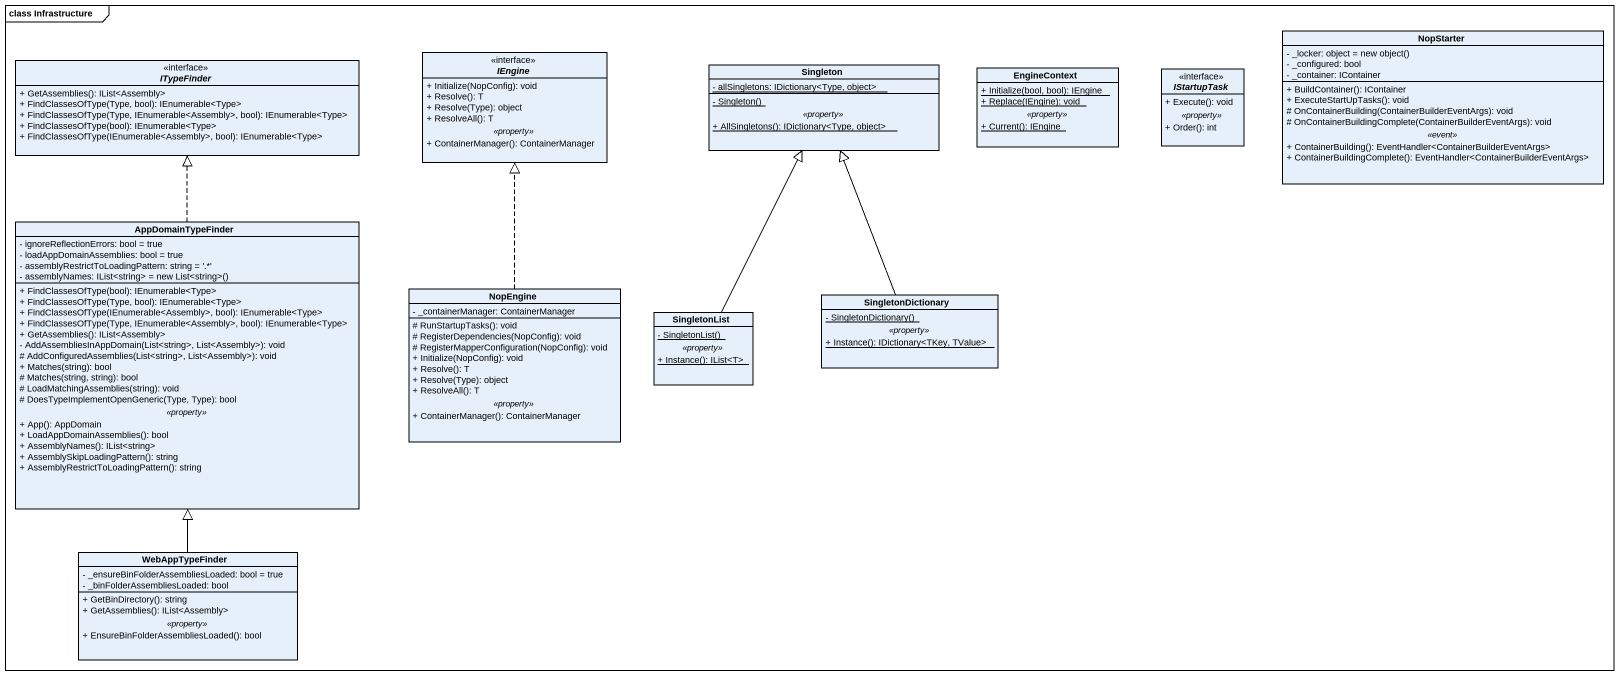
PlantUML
@startuml
mainframe class Infrastructure
hide circle
hide empty members
skinparam classAttributeIconSize 0
interface ITypeFinder {
  + GetAssemblies(): IList<Assembly>
  + FindClassesOfType(Type, bool): IEnumerable<Type>
  + FindClassesOfType(Type, IEnumerable<Assembly>, bool): IEnumerable<Type>
  + FindClassesOfType(bool): IEnumerable<Type>
  + FindClassesOfType(IEnumerable<Assembly>, bool): IEnumerable<Type>
}
interface IEngine {
  + Initialize(NopConfig): void
  + Resolve(): T
  + Resolve(Type): object
  + ResolveAll(): T
  .. <<property>> ..
  + ContainerManager(): ContainerManager
}
class NopStarter {
  {field} - _locker: object = new object()
  - _configured: bool
  - _container: IContainer
  --
  + BuildContainer(): IContainer
  + ExecuteStartUpTasks(): void
  # OnContainerBuilding(ContainerBuilderEventArgs): void
  # OnContainerBuildingComplete(ContainerBuilderEventArgs): void
  .. <<event>> ..
  + ContainerBuilding(): EventHandler<ContainerBuilderEventArgs>
  + ContainerBuildingComplete(): EventHandler<ContainerBuilderEventArgs>
}
class Singleton {
  {static} - allSingletons: IDictionary<Type, object>
  --
  {static} - Singleton()
  .. <<property>> ..
  {static} + AllSingletons(): IDictionary<Type, object>
}
class EngineContext {
  {static} + Initialize(bool, bool): IEngine
  {static} + Replace(IEngine): void
  .. <<property>> ..
  {static} + Current(): IEngine
}
interface IStartupTask {
  + Execute(): void
  .. <<property>> ..
  + Order(): int
}
class AppDomainTypeFinder {
  - ignoreReflectionErrors: bool = true
  - loadAppDomainAssemblies: bool = true
  - assemblyRestrictToLoadingPattern: string = '.*'
  {field} - assemblyNames: IList<string> = new List<string>()
  --
  + FindClassesOfType(bool): IEnumerable<Type>
  + FindClassesOfType(Type, bool): IEnumerable<Type>
  + FindClassesOfType(IEnumerable<Assembly>, bool): IEnumerable<Type>
  + FindClassesOfType(Type, IEnumerable<Assembly>, bool): IEnumerable<Type>
  + GetAssemblies(): IList<Assembly>
  - AddAssembliesInAppDomain(List<string>, List<Assembly>): void
  # AddConfiguredAssemblies(List<string>, List<Assembly>): void
  + Matches(string): bool
  # Matches(string, string): bool
  # LoadMatchingAssemblies(string): void
  # DoesTypeImplementOpenGeneric(Type, Type): bool
  .. <<property>> ..
  + App(): AppDomain
  + LoadAppDomainAssemblies(): bool
  + AssemblyNames(): IList<string>
  + AssemblySkipLoadingPattern(): string
  + AssemblyRestrictToLoadingPattern(): string
}
class NopEngine {
  - _containerManager: ContainerManager
  --
  # RunStartupTasks(): void
  # RegisterDependencies(NopConfig): void
  # RegisterMapperConfiguration(NopConfig): void
  + Initialize(NopConfig): void
  + Resolve(): T
  + Resolve(Type): object
  + ResolveAll(): T
  .. <<property>> ..
  + ContainerManager(): ContainerManager
}
class SingletonList {
  {static} - SingletonList()
  .. <<property>> ..
  {static} + Instance(): IList<T>
}
class SingletonDictionary {
  {static} - SingletonDictionary()
  .. <<property>> ..
  {static} + Instance(): IDictionary<TKey, TValue>
}
class WebAppTypeFinder {
  - _ensureBinFolderAssembliesLoaded: bool = true
  - _binFolderAssembliesLoaded: bool
  --
  + GetBinDirectory(): string
  + GetAssemblies(): IList<Assembly>
  .. <<property>> ..
  + EnsureBinFolderAssembliesLoaded(): bool
}
AppDomainTypeFinder .up.|> ITypeFinder
NopEngine .up.|> IEngine
SingletonList -up-|> Singleton
SingletonDictionary -up-|> Singleton
WebAppTypeFinder -up-|> AppDomainTypeFinder
@enduml
